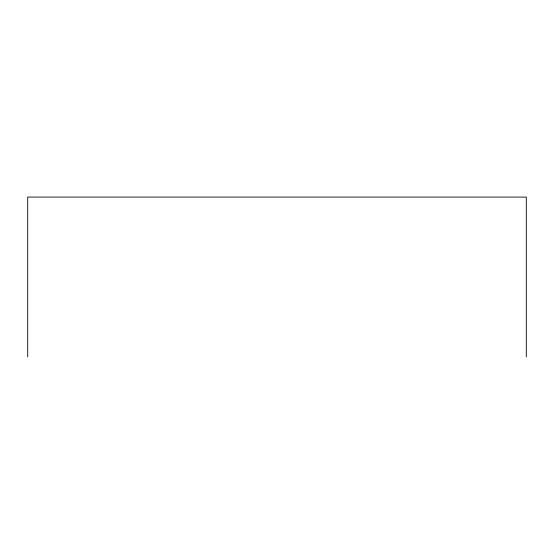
<?xml version="1.0" encoding="UTF-8"?>
<svg xmlns="http://www.w3.org/2000/svg" width="554" height="554" viewBox="0 0 554 554"><rect width="100%" height="100%" fill="white"/><g stroke="black" fill="none" stroke-linecap="round" stroke-linejoin="round"><path stroke-width="0.83" d="M526.3 356.914L526.3 197.086L27.7 197.086L27.7 356.914"/></g></svg>
